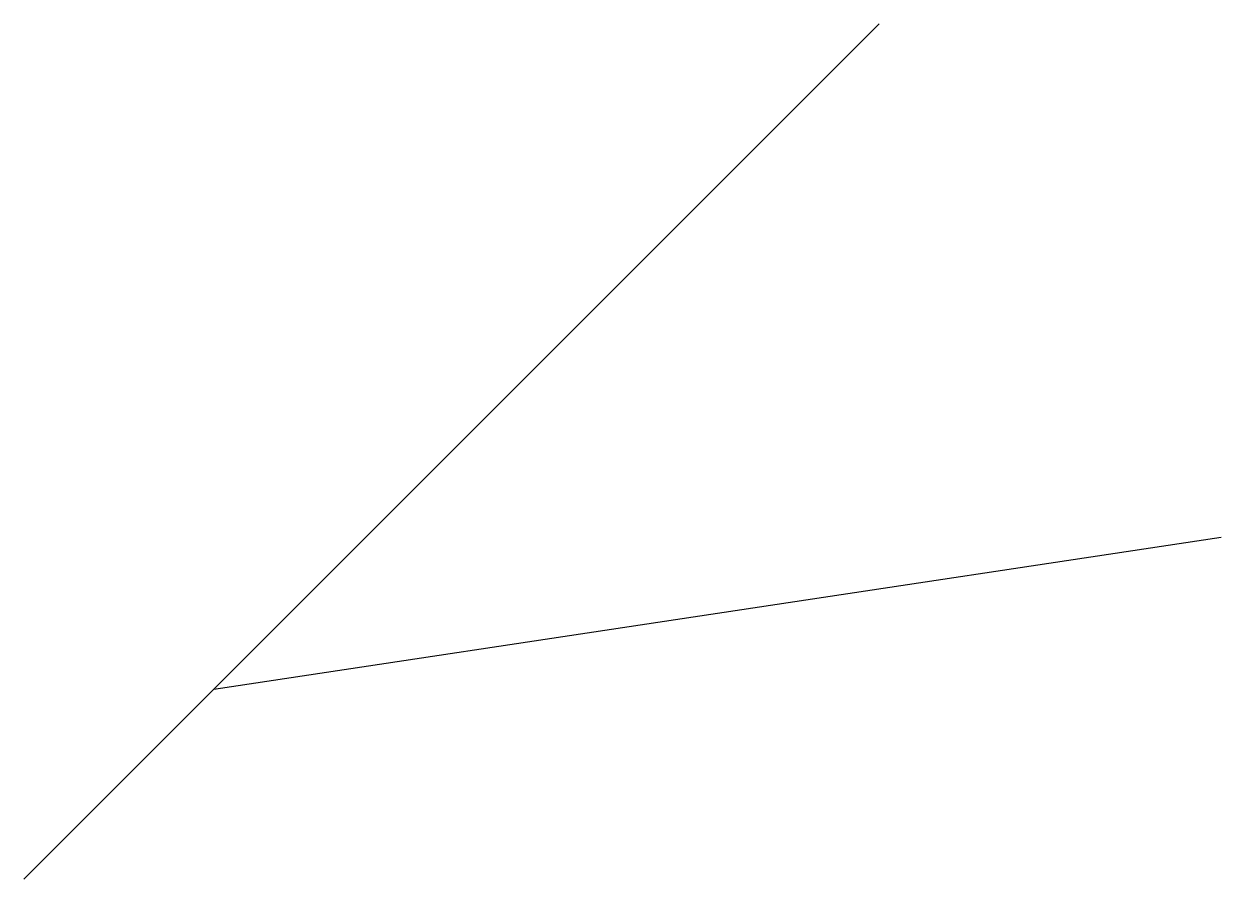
# Model space of a CAD drawing. Header units: inches. Extents: x 0 to 7, y 0 to 5.
import ezdxf

# ---------------------------------------------------------------- set-up
doc = ezdxf.new("R2010")
doc.units = ezdxf.units.IN
doc.header["$MEASUREMENT"] = 0

msp = doc.modelspace()

# ---------------------------------------------------------------- linework, layer by layer
for p, q in [((0, 0), (5, 5)), ((1.11, 1.11), (7, 2))]:
    msp.add_line(p, q)

doc.saveas('drawing.dxf')
